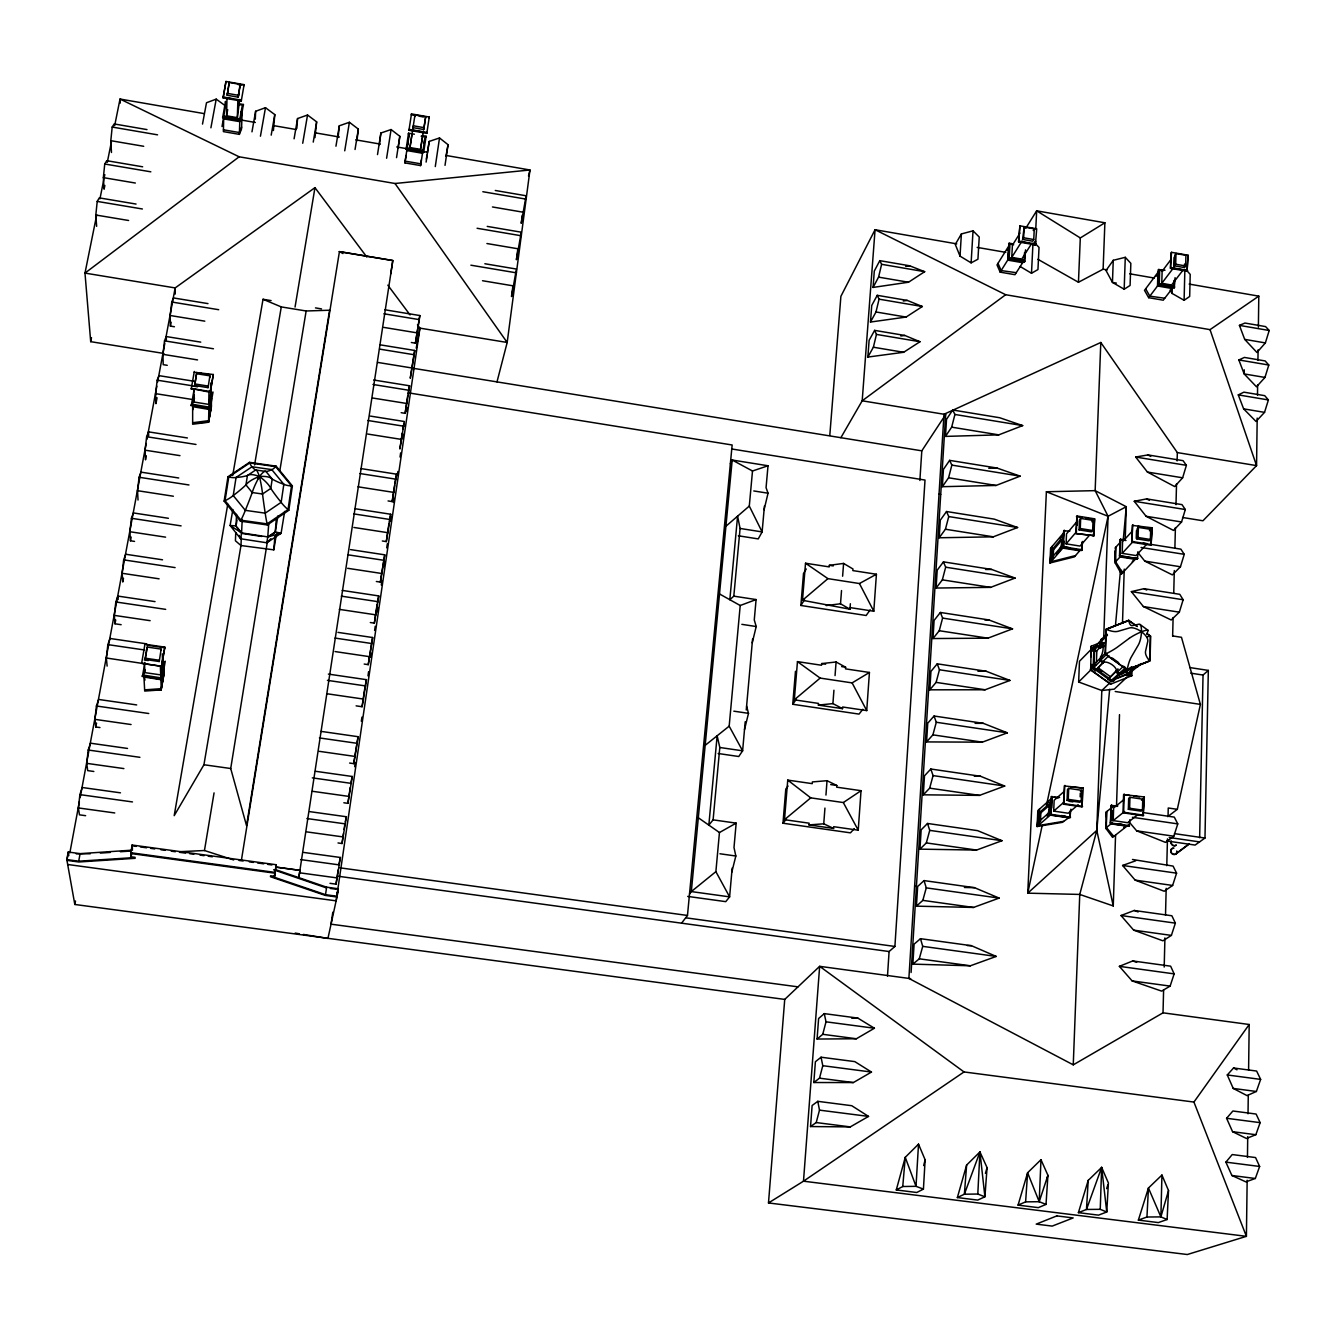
<?xml version="1.0" encoding="UTF-8"?>
<svg xmlns="http://www.w3.org/2000/svg" width="1336" height="1336" viewBox="0 0 1336 1336"><rect width="100%" height="100%" fill="white"/><g stroke="black" fill="none" stroke-linecap="round" stroke-linejoin="round"><path stroke-width="1.5" d="M192.651 405.109L192.651 424.23L208.55 422.209L211.355 407.213L211.506 398.095M210.737 382.981L210.554 394.287L208.767 404.39L193.703 401.986L193.737 388.859M1050.046 806.025A6.897 1.937 -82.3 0 0 1048.025 802.318L1047.908 805.057A4.709 1.319 -82.3 0 1 1049.161 807.161L1049.061 809.482A4.709 1.319 -82.3 0 1 1047.524 814.041L1047.407 816.797A7.582 2.138 -82.3 0 0 1049.879 809.449L1049.912 809.082M194.288 372.26L213.326 374.514L210.286 392.316L191.198 388.475L210.303 391.531L213.326 374.514M209.902 375.834L208.049 387.657L194.689 385.519L196.542 373.696L209.902 375.834L209.869 377.453M196.542 373.696L194.689 385.519M208.049 387.657L208.065 386.054L194.689 383.916M208.9 407.881L208.55 422.209L192.651 422.727L208.717 420.673L211.389 405.676L208.55 422.209M208.767 404.39L208.95 391.281M1247.156 1180.256L1246.405 1236.334L1187.32 1254.521L768.484 1202.951L784.733 999.412L819.653 966.329L910.701 978.653M1247.457 1157.41L1247.724 1136.635M1248.024 1113.807L1248.275 1095.102M1248.592 1070.186L1249.193 1024.495L1163.021 1012.822L1073.259 1064.842L908.881 978.42L944.001 414.26L1100.797 342.484L1177.333 452.587L1177.116 460.92M1257.193 418.084L1256.558 465.613L1202.951 520.773L1182.577 517.483M1257.493 395.339L1257.627 385.019M1257.944 360.202L1258.078 349.882M1258.378 327.136L1258.796 296.141L1189.157 284.084M210.036 408.833L191.215 405.058L210.036 408.833L213.025 392.016M1244.233 369.805L1244.167 373.93L1256.491 386.805L1264.958 377.437L1268.799 365.029L1265.159 360.937L1244.417 357.43L1238.856 359.952L1244.167 373.93L1264.958 377.437M222.678 117.635L222.694 116.716L240.63 119.822L240.597 120.741L222.678 117.635L225.517 101.386L225.5 102.321M244.104 84.636L241.265 101.068L223.095 97.912L225.968 81.479L244.104 84.636L244.071 85.604M1199.644 837.722L1203.035 675.047L1208.328 670.405L1189.808 667.566M1166.929 840.995L1195.119 845.07L1204.972 838.039L1208.328 670.405M226.201 105.11L226.268 102.304L223.747 116.098L223.396 131.613L239.361 134.368L241.549 128.941L242.2 109.936M225.968 81.479L223.095 97.912M239.745 99.432L237.324 117.668L226.569 115.798L227.003 97.945M240.062 86.322L238.092 97.161L227.187 95.273L229.224 82.498L240.113 84.402L240.129 87.475M1187.053 271.241L1188.055 255.209L1171.505 252.32L1170.904 253.139L1170.486 268.369L1187.053 271.241L1188.055 255.209M192.785 409.751L193.069 406.261M229.224 82.498L227.187 95.273M1163.021 1012.822L1163.606 989.943M1164.19 967.064L1164.925 937.939M1165.51 915.127L1166.194 888.34M1166.779 865.678L1167.464 838.891M1168.048 816.229L1168.248 807.996L1177.317 809.315L1200.396 704.389L1181.475 637.305L1172.641 635.936M1172.641 636.203L1173.108 617.549M1173.743 593.05L1174.311 570.572M1174.878 548.261L1175.413 527.586M1175.997 504.674L1176.532 483.832M1184.414 267.567L1185.65 265.964L1185.917 255.293L1175.981 253.556L1174.762 255.176L1174.478 265.847L1184.414 267.567L1184.514 264.027M1167.113 1219.517L1160.884 1216.896L1161.936 1175.062L1148.442 1188.021L1138.372 1220.102L1158.345 1222.59L1167.113 1219.517L1168.516 1190.56L1161.936 1175.062M1170.102 290.029L1172.123 293.452L1184.097 300.299L1184.848 270.406M1170.486 268.369L1171.505 252.32M1172.123 293.452L1172.29 287.424M1173.843 267.417L1174.11 257.264M1163.372 270.707L1159.681 270.072L1144.501 290.346L1148.659 297.694L1163.238 300.199L1174.027 286.188L1174.194 280.376M1165.025 270.239L1158.295 269.972L1157.861 285.036L1174.227 287.875L1174.428 280.343M1174.227 287.875L1175.079 277.671M1174.478 265.847L1175.697 264.227L1175.981 253.556M1157.911 272.444L1157.51 285.988L1172.223 288.543M1142.447 810.134L1142.764 799.178L1129.955 797.308L1128.669 798.343L1128.335 809.299L1141.144 811.169L1142.447 810.134L1129.621 808.263L1128.335 809.299M1150.38 539.477L1150.68 529.373L1138.389 527.403L1137.153 528.772L1136.836 538.859L1149.127 540.83L1150.38 539.477L1138.072 537.506L1136.836 538.859M1157.861 285.036L1158.897 269.187M1143.132 815.728L1144.317 796.974L1143.132 815.728L1122.992 812.806L1123.593 794.569L1144.317 796.974M1151.031 545.272L1152.15 527.803L1132.243 525.382L1131.709 542.199L1151.031 545.272L1152.15 527.803M1158.98 274.748L1158.696 284.434L1148.659 297.694M1159.681 270.072L1159.297 283.649L1174.027 286.188M1147.006 633.681L1150.329 636.103L1149.611 660.852L1127.167 669.92L1105.473 654.072L1106.342 629.289L1128.753 620.388L1137.053 626.434M1161.769 283.315L1173.225 268.219L1183.162 269.939L1171.588 285.019L1161.769 283.315L1162.12 271.258L1171.271 259.084M237.324 117.668L237.891 99.849M238.092 97.161L240.113 84.402M1129.621 808.263L1129.955 797.308M1138.072 537.506L1138.389 527.403M1136.502 558.047L1121.422 574.062L1121.539 570.389M1125.196 539.978L1126.281 506.711L1095.153 490.646L1046.389 491.748L1027.751 893.166L1079.755 894.435L1113.255 905.942L1115.56 835.234M1116.512 806.126L1119.501 714.643M1122.49 623.16L1124.244 569.103M1124.227 794.035L1123.643 812.288L1143.783 815.21M1131.709 542.199L1132.861 524.714M1130.122 670.755L1130.005 674.262L1126.832 675.532L1126.415 674.713L1135.216 666.347L1135.65 667.182L1138.84 665.913M1100.78 642.466L1091.195 646.24L1090.66 670.087L1110.7 684.149L1131.859 675.699L1132.026 669.92M1136.251 538.408L1136.485 530.576M1122.106 556.611L1137.337 559.033L1138.155 552.152M1129.822 819.72L1128.987 826.216L1110.416 823.527L1111.018 805.508L1117.831 805.909M239.361 134.368L239.879 118.887L242.367 105.11L238.342 104.408M241.265 101.068L241.298 100.133L223.112 96.96M1124.177 289.227L1125.279 257.314L1113.255 260.303L1106.024 270.507L1112.454 282.414L1124.177 289.227L1130.089 285.453L1130.841 263.342L1125.279 257.314M1128.118 825.18L1112.571 837.405L1106.108 828.654L1106.993 811.42M1121.422 574.062L1115.293 563.157L1116.144 546.858M1136.468 558.882L1119.501 556.193L1120.069 539.577L1124.628 539.544M1110.416 823.527L1111.635 805.007M1120.67 538.909L1120.052 556.945L1135.283 559.35M1112.32 820.855L1112.654 810.718M1101.649 1167.397L1106.759 1211.986L1100.246 1209.33L1101.649 1167.397L1088.205 1180.406L1078.402 1212.637L1098.509 1215.142L1106.759 1211.986L1108.396 1182.961L1101.649 1167.397L1086.485 1209.464L1078.402 1212.637M1137.738 814.743L1127.651 822.709L1113.205 820.605L1113.623 807.996L1123.543 799.897M1143.198 543.034L1147.207 543.668L1136.051 555.559L1122.173 553.355L1122.574 541.715L1132.193 531.194M243.369 105.427L243.403 104.492L239.428 103.807M1141.361 663.524L1129.955 672.843L1111.635 680.158L1093.967 667.349L1094.718 647.325L1106.358 633.999M1104.321 661.621L1103.169 662.973L1100.079 660.735L1100.881 656.544A7.682 2.255 -81.2 0 0 1103.219 647.392A7.682 2.255 -81.2 0 0 1101.398 642.416L1101.515 638.892M1101.632 643.234L1100.73 643.084L1100.847 639.56M1073.259 1064.842L1079.755 894.435L1096.789 830.407L1101.816 690.528L1109.164 683.498M1103.686 638.508L1108.078 516.28L1095.153 490.646L1100.797 342.484M1146.973 633.715L1150.713 636.186L1149.995 660.902L1127.35 669.937L1105.072 654.022L1105.957 629.273L1128.553 620.405L1137.32 626.517M1093.984 535.653L1094.618 518.819L1077 515.997L1075.714 533.515L1093.984 535.653L1075.714 533.515M1090.877 664.359L1090.66 670.087L1078.653 681.995L1101.816 690.528L1114.291 689.125L1126.949 677.168M1091.161 656.727L1091.195 646.24M1102.935 662.422L1095.32 670.722L1092.247 668.518L1092.38 664.994L1096.338 664.693M1100.73 643.084L1102.3 642.549L1092.915 650.983L1093.032 647.492L1097.023 645.438L1097.457 646.257M1092.247 668.518L1093.182 664.209M1092.915 650.983L1093.833 646.691M1093.8 651.116L1093.282 665.128L1092.38 664.994M1096.405 662.689L1096.856 650.665L1093.7 650.181M1113.255 260.303L1112.454 282.414L1116.362 283.082M1069.885 531.06L1063.707 530.826L1063.005 547.476L1081.692 550.449L1082.611 541.464M1078.653 681.995L1079.471 661.253L1091.462 649.096M1080.156 796.807L1080.306 793.15M1081.175 801.249L1081.592 790.277L1068.7 788.39L1067.497 789.442L1067.063 800.414L1079.956 802.285L1081.175 801.249L1068.266 799.362L1067.063 800.414M1081.96 806.877L1083.262 788.09L1064.291 785.919L1063.54 804.188L1081.96 806.877L1082.277 798.761M1092.648 530.509L1093.032 520.389L1080.674 518.401L1079.505 519.788L1079.087 529.891L1091.462 531.862L1092.648 530.509L1080.273 528.522L1079.087 529.891M1037.905 259.301L1078.453 282.263L1103.118 269.204L1104.889 222.778L1036.669 210.821L1025.714 228.322M1093.382 536.337L1094.618 518.819M1063.54 804.188L1064.892 785.401M1076.298 532.847L1077 515.997M1077.284 525.048L1077.451 521.007L1066.512 533.866L1066.095 543.852L1080.039 546.073L1089.925 534.767M1068.266 799.362L1068.7 788.39M1080.273 528.522L1080.674 518.401M1059.598 797.458L1051.248 796.84L1050.48 814.876L1069.952 817.699L1070.236 810.718M1069.952 817.699L1070.871 809.182M1081.692 550.449L1082.026 542.115M235.754 532.646L235.42 540.779L240.964 545.539L273.813 549.847L276.385 534.183M236.021 526.384L236.539 514.41M1050.948 798.911L1050.263 815.127L1067.898 817.665M1051.833 796.323L1051.065 814.375L1070.553 817.198M1051.382 815.01L1051.415 814.108L1037.103 826.533L1037.822 810.568L1052.117 797.876L1051.682 808.013M1063.423 533.131L1062.771 548.111L1079.705 550.783M1063.005 547.476L1064.274 530.158M1063.873 547.61L1064.157 541.163M1078.219 804.689L1068.216 813.223L1053.687 811.119L1054.154 800.281L1063.974 791.613M1046.021 1204.404L1039.208 1201.699L1040.978 1159.698L1027.601 1172.757L1018.065 1205.122L1038.306 1207.644L1046.021 1204.404L1047.925 1175.329L1040.978 1159.698M1078.453 282.263L1080.306 237.942L1104.889 222.778M255.293 119.188L255.627 111.272L265.48 107.698L274.798 114.595L273.412 130.527M1038.79 825.08L1039.508 809.065M1051.599 561.12L1052.25 546.307M1038.773 813.123L1047.908 805.057L1049.411 805.274L1040.844 812.839L1040.443 821.74L1038.957 821.523M1053.169 558.047L1053.536 549.814L1061.903 540.011A4.509 1.219 -80.6 0 1 1062.838 540.045M241.348 537.54L240.964 545.539L203.94 764.743L174.198 815.661L227.771 504.19M242.217 519.57L241.549 533.381L261.689 536.454M1020.136 266.482L1031.492 273.262L1032.978 243.286M1033.747 239.528L1034.281 228.823L1024.194 227.07L1022.591 239.428L1032.695 241.198L1033.747 239.528L1023.643 237.775L1022.591 239.428M1034.966 245.173L1035.166 241.131M1035.767 229.007L1036.669 210.821L1080.306 237.942M1035.417 244.905L1036.703 228.79L1019.902 225.851L1018.583 241.966L1035.417 244.905L1035.617 241.081M1023.643 237.775L1024.194 227.07M1024.578 252.521L1024.194 260.286L1009.214 257.698L1000.163 272.143L1014.976 274.698L1023.677 261.104M1012.838 243.837L1009.164 243.185L1007.845 259.134L1024.462 262.006L1024.946 252.554M1024.462 262.006L1025.547 249.849M979.939 1151.933L984.916 1196.789L977.802 1194.033L979.939 1151.933L966.629 1165.059L957.361 1197.557L977.718 1200.095L984.916 1196.789L987.07 1167.631L979.939 1151.933L964.375 1194.217L957.361 1197.557M1146.956 1217.013L1148.442 1188.021L1160.884 1216.896L1146.956 1217.013L1138.372 1220.102M1031.609 243.603L1021.739 259.101L1011.753 257.38L1012.404 245.273L1019.986 233.115M1018.583 241.966L1019.902 225.851M1008.814 256.562L1009.331 246.843M1009.214 257.698L1009.949 244.087L1013.673 244.739M918.517 1144.134L916.012 1186.318L923.427 1189.107L925.13 1159.815L918.517 1144.134L905.257 1157.31L896.272 1189.942L916.763 1192.497L923.427 1189.107M971.122 262.858L973.025 230.844L961.386 233.934L955.29 244.421L960.016 256.128L971.122 262.858L977.935 259.217L979.238 237.023L973.025 230.844M1088.205 1180.406L1086.485 1209.464L1100.246 1209.33M960.016 256.128L961.386 233.934M911.085 972.508L945.671 414.527L862.188 400.8L840.878 437.69M912.855 964.124L914.091 944.168L920.487 938.69L971.439 945.688L996.222 956.426L970.37 965.794L912.855 964.124L919.268 958.814L922.725 946.356L920.487 938.69M916.429 906.159L917.648 886.519L924.028 880.591L974.545 887.688L999.128 898.093L973.493 907.445L916.429 906.159L922.825 900.38L926.265 887.872L924.028 880.591M919.953 849.145L921.155 829.84L927.518 823.46L977.601 830.641L1001.983 840.711L976.566 850.063L919.953 849.145L926.332 842.916L929.739 830.374L927.518 823.46M923.31 794.82L924.495 775.815L930.825 769.018L980.507 776.266L1004.705 786.052L979.488 795.388L923.31 794.82L929.672 788.156L933.062 775.598L930.825 769.018M926.583 741.914L927.735 723.21L934.064 716.012L983.346 723.344L1007.361 732.829L982.327 742.165L926.583 741.914L932.912 734.85L936.285 722.258L934.064 716.012M929.806 689.827L930.942 671.407L937.237 663.825L986.118 671.24L1009.966 680.441L985.133 689.76L929.806 689.827L936.102 682.379L939.458 669.77L937.237 663.825M932.979 638.541L934.098 620.405L940.377 612.456L988.874 619.937L1012.538 628.855L987.888 638.174L932.979 638.541L939.258 630.726L942.598 618.084L940.377 612.456M936.085 588.04L937.204 570.188L943.45 561.871L991.579 569.42L1015.076 578.07L990.611 587.372L936.085 588.04L942.348 579.857L945.671 567.199L943.45 561.871M939.191 537.773L940.293 520.188L946.523 511.521L994.268 519.136L1017.598 527.52L993.316 536.822L939.191 537.773L945.437 529.24L948.744 516.564L946.523 511.521M942.364 486.688L943.433 469.387L949.629 460.369L996.99 468.034L1020.153 476.15L996.072 485.452L942.364 486.688L948.577 477.787L951.85 465.112L949.629 460.369M945.47 436.404L946.523 419.354L952.702 410.002L999.679 417.734L1022.675 425.599L998.777 434.868L945.47 436.404L951.666 427.153L954.923 414.461L952.702 410.002M887.488 976.132L889.091 951.533L894.903 946.456L925.013 480.058L732.379 449.08M919.869 480.476L921.807 450.833L945.671 414.527M1025.614 1201.866L1027.601 1172.757L1039.208 1201.699L1025.614 1201.866L1018.065 1205.122M858.23 830.19L861.035 790.695L836.67 787.171L836.787 785.468L827.034 780.692L812.371 781.927L812.238 783.647L787.739 780.107L784.499 819.669L809.132 823.193L808.998 824.913L833.58 828.42L833.714 826.7L858.23 830.19L843.317 802.552L810.735 797.859L787.739 780.107M866.73 710.585L869.435 672.459L845.504 668.868L845.621 667.215L836.085 661.988L821.64 663.591L821.506 665.245L797.458 661.621L794.319 699.813L818.517 703.421L818.384 705.091L842.532 708.664L842.649 706.995L866.73 710.585L852.117 682.896L820.137 678.087L797.458 661.621M850.08 607.596L873.794 611.237L876.416 574.246L852.836 570.589L852.969 568.986L843.6 563.425L829.339 565.312L829.222 566.898L805.524 563.224L802.485 600.281L849.963 609.216L850.364 603.738M296.842 128.39L297.561 118.553L307.531 115.013L316.649 121.86L314.962 137.641M267.417 541.514L230.71 768.517L246.542 825.681L329.591 310.219L306.144 310.987L281.278 306.913L263.025 299.281L232.714 475.499M268.736 523.645L267.718 537.373L275.233 532.396L276.335 518.602M867.866 357.063L869.118 340.329L874.629 330.376L904.806 335.453L919.986 341.732L903.637 352.286L867.866 357.063L873.377 347.226L876.449 334.417L874.629 330.376M870.487 322.043L871.723 305.51L877.234 295.323L907.227 300.416L922.341 306.512L906.075 317.066L870.487 322.043L875.998 311.973L879.055 299.164L877.234 295.323M873.076 287.424L874.295 271.058L879.789 260.654L909.632 265.781L924.662 271.692L908.497 282.23L873.076 287.424L878.57 277.136L881.61 264.311L879.789 260.654M810.534 1126.549L812.121 1105.507L817.782 1101.332L851.75 1105.707L868.534 1116.412L850.28 1126.899L810.534 1126.549L816.212 1122.557L819.502 1110.132L817.782 1101.332M813.824 1082.527L815.394 1061.736L821.055 1057.21L854.806 1061.619L871.49 1072.057L853.353 1082.561L813.824 1082.527L819.502 1078.169L822.792 1065.694L821.055 1057.21M817.081 1039.041L818.617 1018.516L824.279 1013.623L857.812 1018.082L874.412 1028.236L856.376 1038.757L817.081 1039.041L822.742 1034.314L826.015 1021.823L824.279 1013.623M833.58 828.42L823.744 823.811L824.947 808.08M825.949 795.07L827.034 780.692M842.532 708.664L832.912 703.604L833.931 690.228M835.05 675.598L836.085 661.988M849.963 609.216L840.511 603.788L841.53 590.545M842.615 576.217L843.6 563.425M966.629 1165.059L964.375 1194.217L977.802 1194.033M829.79 435.436L840.895 296.325L875.063 229.725L956.76 243.87M273.813 549.847L274.899 536.471M854.288 828.604L850.464 832.846L782.98 823.226L785.785 789.058L788.073 786.069M862.839 709.282L859.031 714.109L792.749 704.272L795.471 671.29M870.204 609.817L866.145 615.495L800.882 605.475L803.504 573.445L806.259 569.002M1062.421 542.75L1062.404 543.084A7.281 1.971 -80.6 0 1 1059.982 550.616L1060.099 548.061A4.509 1.219 -80.6 0 0 1061.586 543.401L1063.172 538.942M902.752 1186.518L905.257 1157.31L916.012 1186.318L902.752 1186.518L896.272 1189.942M163.76 661.387L160.838 677.836L161.222 688.675L144.639 689.86L161.105 689.894L164.094 672.392L161.105 689.894L144.706 691.063L143.937 677.035L160.904 679.69M732.178 868.016L729.606 896.873L725.749 901.65L687.706 896.406M713.107 819.853L719.803 747.492L717.148 735.769L708.832 825.114L713.107 819.853L736.169 823.126L733.998 847.542L735.835 856.009L731.811 872.124M745.204 721.774L742.616 750.815L738.758 756.51L718.15 753.504M746.256 709.984L752.569 639.076M733.815 596.157L740.077 528.455L737.589 516.164L729.823 599.714L733.815 596.157L756.092 599.563L754.272 619.937L756.209 626.534L752.235 642.9M764.426 506.027L762.121 531.912L758.247 538.909L738.34 535.786M730.375 463.742L732.195 460.018L768.016 465.763L766.062 487.657L768.033 493.201L764.108 509.701M689.51 894.001L691.313 891.58L729.606 896.873L715.879 871.657L719.453 832.528L736.169 823.126M719.803 747.492L742.616 750.815L729.172 726.166L740.211 605.509L756.092 599.563M740.077 528.455L762.121 531.912L749.296 506.077L752.502 471.007L768.016 465.763M1113.255 905.942L1096.789 830.407L1109.648 689.309M1115.51 624.997L1120.42 571.04M1123.259 539.911L1126.281 506.711L1108.078 516.28L1046.389 491.748M144.405 676.767L144.956 680.141M681.56 923.176L687.472 915.461L732.145 444.988L409.417 393.018M96.643 226.352L95.825 215.012L97.211 201.402L99.281 197.878L136.055 204.057M104.859 185.453L104.108 189.194L103.356 177.621L104.742 164.011L106.763 160.687L142.651 166.8M111.472 152.488L110.804 140.681L112.191 127.054L114.178 123.947L146.977 129.592M338.108 137.524L339.311 125.801L349.397 122.277L358.332 129.108L356.962 140.781M411.338 342.5L415.412 343.168L419.838 315.546L384.918 309.785M414.728 350.466L410.302 378.055L414.728 350.466L380.192 344.838M85.638 815.678L79.459 814.843L78.423 807.946L79.876 794.619L82.231 787.505L120.457 792.832M93.821 771.473L87.692 770.621L86.74 763.357L88.193 750.014L90.497 743.2L127.521 748.444M401.151 412.69L405.125 413.325L409.551 385.787L373.629 379.992M99.95 727.552L95.808 726.968L94.939 719.369L96.409 705.992L98.647 699.463L136.673 704.924M107.13 666.096L106.362 658.013L107.849 644.62L110.003 638.474L146.676 643.852M402.219 433.148L399.898 448.98L404.307 421.508L370.406 416.097M121.158 624.697L114.996 623.795L114.311 615.378L115.814 601.968L117.902 596.09L155.043 601.617M123.48 578.237L122.778 582.028L122.16 573.294L123.663 559.867L125.701 554.256L162.524 559.801M134.535 541.397L130.444 540.779L129.893 531.728L131.412 518.284L133.4 512.94L168.403 518.284M388.058 500.933L392.183 501.584L396.592 474.18L360.77 468.552M138.025 500.048L137.541 490.696L139.078 477.253L140.998 472.142L178.723 477.987M146.259 455.776L145.507 459.834L145.09 450.182L146.626 436.722L148.513 431.862L187.391 437.957M157.063 397.727L155.945 403.689L155.627 393.652L157.18 380.175L158.984 375.65L194.021 381.244M382.33 540.98L386.304 541.598L390.713 514.243L354.658 508.665M167.25 365.312L163.209 364.661L162.959 354.341L164.512 340.847L166.282 336.555L200.751 342.133M174.415 326.752L170.39 326.101L170.19 315.513L171.759 302.019L173.463 297.945L207.982 303.606M370.306 622.526L374.347 623.127L378.739 595.923L342.2 590.412M376.351 581.494L380.359 582.095L384.751 554.824L350.483 549.597M364.194 664.059L368.252 664.66L372.627 637.522L337.958 632.379M274.865 873.176L130.794 853.52L132.097 845.02L276.151 864.726L275.55 869.652L326.635 887.171L338.225 888.757L337.123 896.256L325.516 894.686L274.364 877.268L274.949 872.391L130.728 852.719L131.178 857.779L78.707 861.202L66.8 859.582L68.219 852.017L80.093 853.637L132.531 850.13M349.631 763.056L353.739 763.641L358.081 736.704L320.907 731.36M356.111 705.859L362.089 706.727L366.448 679.673L328.372 674.095M338.008 842.949L342.016 843.517L346.358 816.747L309.985 811.67M343.836 802.769L347.911 803.337L352.253 776.483L315.43 771.273M329.992 883.33L336.054 884.165L340.379 857.478L303.773 852.451M408.883 136.84L409.3 134.118L404.908 162.892L420.606 165.597L421.341 159.986M379.357 144.655L380.894 133.016L391.081 129.542L399.831 136.305L398.145 147.912M512.757 287.173L511.521 296.542L516.414 269.054L484.868 263.743M517.867 248.613L516.397 259.735L521.29 232.197L487.239 226.402M522.309 215.113L521.224 223.346L526.117 195.774L495.289 190.48M258.215 478.722L258.533 476.368L259.434 476.484A22.211 8.133 -15 0 1 272.193 479.073A164.077 61.823 -16.5 0 0 283.833 484.3A28.039 10.254 -15.5 0 0 291.515 485.92L292.384 485.953L288.81 510.285L267.3 524.948L240.447 521.174L224.131 501.134L227.972 476.752L249.515 462.34L276.135 466.164L292.384 485.953M336.054 884.165L338.142 869.953M342.016 843.517L343.486 833.48M344.087 829.456L344.955 823.444M347.911 803.337L350.232 787.472M353.739 763.641L358.081 736.704M362.089 706.727L364.912 687.455M368.252 664.66L372.627 637.522M374.347 623.127L377.103 604.323M380.359 582.095L384.751 554.824M386.304 541.598L388.993 523.261M392.183 501.584L394.537 485.486M405.125 413.325L407.714 395.706M415.412 343.168L419.838 315.546M332.798 912.187L331.044 924.178L797.993 986.853M354.675 766.664L355.276 762.539M361.321 721.256L361.939 717.131M367.984 675.832L368.586 671.707M370.707 657.262L371.308 653.137M374.631 630.425L375.232 626.3M377.353 611.838L377.954 607.713M381.294 585.001L381.896 580.876M384 566.431L384.618 562.306M386.722 547.843L387.34 543.719M390.663 521.007L391.264 516.882M393.385 502.436L393.986 498.311M397.31 475.599L397.911 471.474M400.032 457.012L400.633 452.887M402.754 438.442L403.355 434.317M406.695 411.605L407.296 407.48M336.939 895.254L336.121 900.848L67.685 864.492M338.058 889.492L336.973 896.99L325.366 895.421L270.456 876.733L270.573 875.765L274.481 876.299L276.151 864.726M445.022 165.347L448.044 144.689L439.511 137.959L429.207 141.416L427.269 152.939M325.516 894.686L326.635 887.171M435.285 166.566L439.511 137.959M411.822 135.337L409.968 147.561L420.523 149.381L422.36 137.174M414.962 114.979L413.024 127.638L423.729 129.508L425.666 116.85L414.962 114.979L414.678 116.833M423.729 129.508L425.666 116.85M423.662 152.421L423.813 151.519L406.211 148.48L406.077 149.381L423.662 152.421L426.101 136.255L422.209 135.587M426.802 133.366L429.274 117.017L411.471 113.911L408.966 130.26L426.802 133.366L426.952 132.448L409.1 129.341L408.966 130.26M426.351 159.118L426.969 155.009M426.117 162.09L429.207 141.416M408.399 134.118L408.532 133.199L414.394 134.218M411.471 113.911L411.321 114.829L415.279 115.531M407.68 144.756L408.282 140.798M396.541 157.631L399.831 136.305M406.077 149.381L408.532 133.199M404.908 162.892L406.044 155.544M409.968 147.561L412.907 128.406M413.024 127.638L413.325 125.784L424.03 127.655M274.364 877.268L275.55 869.652M386.605 158.232L391.081 129.542M390.747 273.863L392.801 260.537L339.294 251.585M377.504 154.575L380.894 133.016M299.949 870.354L275.867 867.097L299.949 870.354L298.73 878.119L392.801 260.537L339.428 251.652L241.399 860.284M355.042 149.498L358.332 129.108M420.523 149.381L423.479 131.195M335.954 146.208L339.311 125.801M232.848 509.567L230.126 525.482L241.582 532.897L267.751 536.905L275.266 531.912L277.871 516.013M239.077 535.385L240.647 538.775L241.582 532.897L236.054 525.9L230.126 525.482L240.647 538.775L266.833 542.783L281.094 533.281L284.668 511.438M344.738 150.818L349.397 122.277M420.606 165.597L423.061 149.448M424.03 143.52L424.664 139.579M425.95 137.157L426.101 136.255M429.106 117.952L429.274 117.017M279.775 470.99L306.144 310.987M180.611 851.65L204.458 850.514L214.061 792.883M295.056 307.046L314.962 187.658L366.832 257.063M254.575 464.945L281.278 306.913M313.242 142.1L316.649 121.86M236.054 525.9L237.056 519.938M302.721 143.253L307.531 115.013M294.087 138.794L297.561 118.553M271.191 135.153L274.798 114.595M161.556 665.662L164.846 647.142L144.939 644.219L141.616 663.391L161.572 666.297L106.362 658.013M161.572 666.297L164.846 647.142M144.422 662.606L144.956 672.626L160.687 674.897L162.641 663.942L162.307 653.855M160.854 678.454L162.474 669.319M163.126 665.679L163.777 662.021L164.144 673.611L161.105 689.894M209.919 402.203L211.606 391.949L208.917 407.096L192.651 404.34L194.355 394.871M161.99 673.544L162.725 669.436M209.552 405.643L208.884 409.417L192.651 406.662M210.22 401.869L210.904 398.078M162.023 679.473L142.334 675.999L162.023 679.473L165.263 661.203M131.763 852.936L131.078 856.777L135.053 857.311L135.136 858.313L78.824 861.987L66.934 860.367L68.353 852.819M260.436 136.205L265.48 107.698M251.97 131.846L255.627 111.272M159.218 661.52L161.155 649.112L147.194 647.058L145.19 658.197L145.257 659.483L159.218 661.52L159.168 660.235L145.19 658.197M191.198 389.277L194.288 371.458M240.497 117.735L239.779 121.659L223.68 118.887M241.215 113.794L241.916 109.869M240.597 120.741L243.403 104.492M145.257 659.483L147.194 647.058M142.368 676.617L144.923 662.405M191.215 405.843L194.254 389.026M144.822 669.687L143.837 675.181L160.838 677.836M193.703 401.986L194.438 397.944M445.957 156.178L448.044 144.689M226.569 115.798L227.688 109.669M238.526 96.309L239.177 92.768M78.707 861.202L80.093 853.637M222.01 126.502L223.88 116.299M416.231 348.162L419.921 328.138L417.467 324.832M408.081 393.719L409.551 385.787M69.839 852.886L79.375 801.717M80.143 797.625L146.158 443.485M146.91 439.394L156.83 386.171M157.598 382.079L164.846 343.185M165.614 339.094L175.15 287.925L314.962 187.658M95.808 726.968L96.543 723.026M114.996 623.795L115.714 619.971M130.444 540.779L131.145 537.039M170.39 326.101L171.108 322.226M210.904 127.805L216.215 99.131L225.751 106.078M402.871 429.24L403.94 423.428M202.504 124.081L206.495 102.738L216.215 99.131M394.838 483.465L396.592 474.18M389.344 521.457L390.713 514.243M784.733 999.412L74.816 904.472L75.501 900.982M377.437 602.653L378.739 595.923M163.86 353.455L90.698 341.665L91.499 337.607M365.296 685.502L366.448 679.673M96.71 214.929L84.986 273.095L90.698 341.665M99.933 198.88L104.809 174.632M107.281 162.374L111.389 141.95M114.679 125.601L120.023 99.048L204.074 113.593M350.817 783.514L352.253 776.483M345.306 821.774L346.358 816.747M339.027 863.858L340.379 857.478M1042.08 825.949L1027.751 893.166L1096.789 830.407M1046.422 805.575L1108.078 516.28M338.225 888.757L337.223 893.4L419.921 328.138L507.179 342.467L529.975 169.989L445.94 155.444M337.123 896.256L327.938 938.423L303.372 934.432M528.505 176.068L529.975 169.989L395.022 183.5L239.144 156.796L120.023 99.048L120.223 103.139M744.503 729.623L748.494 713.34L746.607 706.059M520.405 235.821L521.29 232.197M923.66 1165.577L925.13 1159.815M496.992 381.896L507.179 342.467L395.022 183.5M985.417 1173.359L987.07 1167.631M1160.884 1216.896L1168.516 1190.56M1046.789 1179.12L1047.925 1175.329L1039.208 1201.699M1182.644 477.804L1186.385 465.329L1183.061 460.67L1147.958 454.925L1135.667 457.029L1147.44 472.059L1174.645 486.555L1182.644 477.804L1147.44 472.059M1181.558 521.975L1185.316 509.534L1181.993 504.624L1146.639 498.896L1134.247 501.284L1146.104 516.28L1173.509 530.425L1181.558 521.975L1146.104 516.28M1137.587 552.135L1144.768 561.103L1172.373 574.897L1180.456 566.765L1184.247 554.323L1180.89 549.163L1151.231 544.437M1179.337 612.172L1183.145 599.747L1179.772 594.32L1143.933 588.692L1131.358 591.631L1143.399 606.561L1171.204 619.987L1179.337 612.172L1143.399 606.561M1265.376 342.918L1269.2 330.493L1265.576 326.585L1244.952 323.045L1239.424 325.383L1244.701 339.377L1256.942 352.487L1265.376 342.918L1244.701 339.377M1106.659 1188.639L1107.828 1184.865M1264.541 412.356L1268.398 399.948L1264.741 395.673L1243.899 392.166L1238.288 394.888L1243.632 408.866L1256.024 421.475L1264.541 412.356L1243.632 408.866M1129.17 821.991L1136.652 830.825L1165.46 842.381L1173.826 836.202L1177.767 823.878L1174.294 817.114L1143.399 812.622M1135.75 860.751L1122.591 865.461L1135.166 880.123L1164.207 891.246L1172.624 885.451L1176.582 873.159L1173.091 866.095L1132.477 859.465M1171.388 935.4L1175.363 923.143L1171.872 915.761L1134.247 910.484L1121.004 915.527L1133.663 930.14L1162.921 940.811L1171.388 935.4L1133.663 930.14M1170.136 986.102L1174.144 973.877L1170.637 966.178L1132.728 960.951L1119.368 966.345L1132.126 980.908L1161.619 991.112L1170.136 986.102L1132.126 980.908M1256.374 1091.479L1260.633 1079.388L1256.625 1071.054L1233.545 1067.982L1227.283 1074.962L1233.228 1088.422L1247.022 1095.603L1256.374 1091.479L1233.228 1088.422M1255.857 1134.715L1260.132 1122.658L1256.107 1114.04L1232.878 1111.001L1226.582 1118.282L1232.577 1131.692L1246.455 1138.472L1255.857 1134.715L1232.577 1131.692M1255.322 1178.486L1259.631 1166.462L1255.573 1157.56L1232.226 1154.554L1225.88 1162.136L1231.892 1175.496L1245.87 1181.876L1255.322 1178.486L1231.892 1175.496M241.616 127.137L239.428 132.548L223.446 129.792M1146.756 633.865L1148.092 630.826A11.723 1.904 -26.4 0 0 1141.545 631.778A11.723 1.904 -26.4 0 0 1129.271 638.357M240.447 521.174L240.931 520.205A28.223 5.077 -60.6 0 0 245.323 510.352A171.108 32.131 -60.2 0 0 252.22 492.55L245.958 484.885L247.41 475.532L255.677 469.988L265.931 471.458A162.491 29.275 -61.5 0 0 271.776 469.604A27.772 4.926 -61 0 0 275.684 466.648L276.135 466.164M288.81 510.285L288.025 509.617A28.256 9.669 32.2 0 1 281.161 502.336A167.351 59.652 31.5 0 1 270.791 488.425L272.193 479.073L265.931 471.458A22.011 3.941 -60.8 0 0 259.434 476.501L257.831 479.457A21.927 3.908 -60.8 0 0 252.22 492.55M1009.164 243.185L1007.711 260.119L1022.641 262.708M1009.448 244.905L997.007 264.912L1000.163 272.143M1011.753 257.38L1022.04 241.031M1033.229 230.493L1034.281 228.823M800.882 605.475L804.539 599.714M1114.358 679.055L1113.973 680.675L1110.784 681.945L1108.195 679.022L1095.787 670.037L1095.32 670.722M1118.032 668.935L1108.529 678.938L1111.585 681.16L1114.775 679.89M1117.664 669.47L1115.694 672.041L1118.783 674.296L1122.674 672.359A7.882 1.219 -26 0 1 1132.744 667.198M1103.169 662.973L1103.653 662.289L1095.787 670.037M792.749 704.272L796.189 699.363M768.484 1202.951L803.487 1181.191L1246.405 1236.334L1193.933 1102.066L1249.193 1024.495M1049.161 807.161L1050.68 805.207M782.98 823.226L786.42 818.918M1064.542 531.795L1050.597 548.261L1049.946 562.99L1074.361 556.878L1080.857 549.463M1051.549 550.248L1060.45 539.777L1060.567 537.239A6.63 1.804 -80.6 0 1 1062.537 539.911M1051.182 558.465L1060.099 548.061L1061.535 548.294M1056.759 553.872L1059.147 551.083M1066.095 543.852L1076.465 531.795M1063.907 546.775L1049.946 562.99L1051.699 546.958L1051.048 561.755L1075.497 555.576M1091.846 521.758L1093.032 520.389M1114.959 548.161L1120.553 541.999M1119.501 556.193L1137.955 558.381M1122.173 553.355L1133.195 541.431M1122.607 572.81L1115.627 561.738L1121.255 555.642L1119.518 555.359M1149.428 530.726L1150.68 529.373M1104.922 636.804L1107.344 634.35M1101.432 641.297L1107.477 635.184M1100.38 645.438L1103.202 642.566M1103.636 642.95L1098.493 648.144L1103.987 646.039M1096.054 651.467L1104.571 642.9M270.941 538.659L266.833 542.783L267.751 536.905L281.094 533.281L275.266 531.912M1094.084 664.343L1099.712 658.748M1100.847 657.663L1105.674 652.853M1100.079 660.735L1106.809 654.072L1105.072 654.022M1093.967 667.349L1101.014 660.368M1102.868 661.604L1108.93 655.625M1107.711 679.723L1116.846 670.689M1117.347 672.108L1123.509 666.18L1125.647 667.716L1111.635 680.158M1113.973 680.675L1113.539 679.84L1122.257 671.524L1122.674 672.359L1119.468 673.628L1116.161 671.34M1121.655 672.76L1125.363 669.219M1127.801 669.503L1126.916 672.041L1125.363 672.626L1131.508 666.781M1126.832 675.532L1130.841 673.478L1128.352 675.832L1131.859 675.699M1136.669 666.781L1139.174 664.393M1038.389 822.007L1047.524 814.041L1049.027 814.259A4.709 1.319 -82.3 0 0 1049.411 813.774M1053.687 811.119L1064.341 801.85M1083.262 788.09L1070.42 786.82M1080.373 791.33L1081.592 790.277M725.932 526.234L749.296 506.077M802.485 600.281L827.936 578.638L859.432 583.531L876.416 574.246M794.319 699.813L820.137 678.087M784.499 819.669L810.735 797.859M1105.857 816.48L1105.774 812.422L1112.788 806.677L1110.984 806.41M715.879 871.657L691.313 891.58L732.195 460.018L752.502 471.007M1113.205 820.605L1124.561 811.486M1113.807 836.436L1106.442 827.535L1112.253 822.876L1110.433 822.609M1141.462 800.214L1142.764 799.178M705.157 745.354L729.172 726.166M1063.022 542.282L1061.586 543.401L1063.038 543.635M1167.714 816.647L1177.317 809.315M239.144 156.796L84.986 273.095L175.15 287.925L175.233 294.054M1176.064 853.904L1189.29 843.968M1175.93 853.737L1189.157 843.818M1129.187 638.374L1118.098 646.607A18.854 3.056 -26.3 0 1 1105.473 654.072M1005.674 294.722L862.188 400.8L875.063 229.725L1005.674 294.722L1210.032 329.641L1258.796 296.141M1184.097 300.299L1189.675 296.475L1190.209 274.381L1186.218 269.905M964.024 1071.94L803.487 1181.191L819.653 966.329L964.024 1071.94L1193.933 1102.066M252.22 492.55L262.524 494.003L270.791 488.425A22.244 7.565 32.6 0 0 259.434 476.484A22.044 2.639 76.8 0 0 255.677 469.971A165.18 19.689 77.3 0 1 252.036 466.765A27.956 3.307 77 0 1 249.765 462.924L249.515 462.34M843.317 802.552L861.035 790.695M852.117 682.896L869.435 672.459M1031.492 273.262L1037.955 269.555L1039.024 247.41L1034.264 242.517M224.131 501.134L225.049 500.699A28.474 10.404 -14.6 0 0 233.232 495.539A172.561 64.846 -13.5 0 0 245.958 484.885A22.161 8.099 -15.1 0 1 259.434 476.484A22.011 2.622 76.9 0 1 262.524 494.019M1049.061 809.482L1050.53 808.798M1116.996 675.515L1126.181 671.841L1127.651 674.747M1118.015 675.565L1123.526 673.361M1113.539 679.84L1126.415 674.713M1126.966 669.87L1149.611 660.852A18.888 8.634 33.1 0 1 1145.637 650.849L1147.791 641.247A11.723 5.411 33.5 0 0 1141.495 631.761A11.59 3.557 -81 0 0 1138.973 624.179L1132.611 625.565A18.504 5.611 -80.8 0 1 1128.753 620.388M1138.155 666.564L1134.949 667.833L1134.531 666.998L1137.27 665.929M1093.032 647.492L1096.221 646.24M1099.294 645.522L1104.788 643.367M1128.953 620.472L1106.342 629.323A18.771 8.634 33.9 0 0 1118.616 631.143L1129.538 627.937A11.723 5.411 33.5 0 1 1141.495 631.761A11.59 3.557 -81 0 1 1138.339 644.971L1131.625 656.477A18.687 5.728 -81.3 0 0 1127.167 669.92M1099.528 648.244L1105.022 646.156M277.07 534.133L281.094 533.281M1063.573 821.339L1038.222 825.581L1038.94 809.566L1037.103 826.533L1062.404 822.341L1069.986 816.797M905.708 266.365L909.632 265.781M903.286 300.984L907.227 300.416M900.848 335.987L904.806 335.453M826.182 605.559L840.511 603.788M818.384 705.091L832.912 703.604M808.998 824.913L823.744 823.811M90.28 853.754L76.269 853.888M100.317 853.086L110.37 852.418M120.407 851.733L130.46 851.065M988.757 468.251L996.99 468.034M985.534 569.503L991.579 569.42M851.616 1018.149L857.812 1018.082M984.816 619.971L988.874 619.937M977.952 671.256L986.118 671.24M975.096 723.327L983.346 723.344M974.278 776.216L980.507 776.266M964.392 887.471L974.545 887.688M967.347 945.587L971.439 945.688M816.212 1122.557L850.28 1126.899M1225.88 1162.136L1259.631 1166.462M819.502 1110.132L868.534 1116.412M822.792 1065.694L871.49 1072.057M1226.582 1118.282L1260.132 1122.658M819.502 1078.169L853.353 1082.561M1227.283 1074.962L1260.633 1079.388M826.015 1021.823L874.412 1028.236M822.742 1034.314L856.376 1038.757M330.343 888.44L336.138 889.225M1119.368 966.345L1174.144 973.877M300.617 859.582L339.461 864.926M922.725 946.356L996.222 956.426M339.862 867.815L687.472 915.461M685.685 917.799L894.903 946.456M132.164 845.838L136.272 846.389M140.397 846.957L146.559 847.792M150.667 848.36L154.776 848.928M160.938 849.763L165.063 850.331M171.225 851.166L175.333 851.733M179.441 852.301L185.62 853.136M189.729 853.704L193.837 854.272M199.999 855.107L204.107 855.675M208.216 856.226L212.34 856.793M239.06 860.451L243.169 861.019M249.331 861.854L253.439 862.421M257.564 862.972L263.726 863.824M267.835 864.392L271.943 864.943M338.058 876.232L889.091 951.533M300.667 872.942L337.373 877.952M919.268 958.814L970.37 965.794M922.825 900.38L973.493 907.445M306.879 818.534L345.473 823.911M79.876 794.619L132.481 801.934M306.896 831.91L343.385 836.971M78.423 807.946L114.746 812.956M1016.262 272.678L1001.165 270.573L997.992 263.342M1164.742 298.245L1149.828 296.158L1145.653 288.81M312.323 777.869L351.418 783.397M203.94 764.743L230.71 768.517M88.193 750.014L139.913 757.312M312.373 791.279L349.314 796.473M86.74 763.357L123.881 768.584M719.937 853.771L735.835 856.009M914.626 886.169L916.412 886.419M926.265 887.872L999.128 898.093M1121.004 915.527L1175.363 923.143M929.739 830.374L1001.983 840.711M1122.591 865.461L1176.582 873.159M94.939 719.369L131.078 724.529M319.387 751.35L355.192 756.46M926.332 842.916L976.566 850.063M1135.166 880.123L1172.624 885.451M1061.235 815.528L1065.159 816.096M1118.199 823.744L1122.173 824.312M1039.341 812.622L1040.844 812.839M1111.034 823.026L1129.621 825.715L1128.72 825.581M1111.001 823.878L1126.849 826.166M1174.478 833.631L1204.972 838.039M830.691 784.583L836.787 785.468M1136.652 830.825L1173.826 836.202M1169.234 837.505L1199.561 841.897M96.409 705.992L148.747 713.507M319.404 737.923L357.296 743.35M107.849 644.62L144.739 650.014M1125.597 794.853L1129.605 795.438M1133.629 796.039L1139.641 796.907M327.42 680.358L365.697 685.952M144.288 659.967L148.279 660.552M933.062 775.598L1004.705 786.052M1111.018 805.508L1117.213 806.41M1051.248 796.84L1052.15 796.974M1054.221 797.275L1058.329 797.876M1069.217 801.333L1072.891 801.867M327.42 693.818L363.609 699.095M1064.141 803.671L1082.577 806.36M1132.427 817.298L1177.767 823.878M929.672 788.156L979.488 795.388M1128.085 826.082L1128.987 826.216M932.912 734.85L982.327 742.165M114.311 615.378L150.133 620.672M335.052 651.567L369.821 656.711M733.815 711.169L748.494 713.34M146.96 645.171L164.862 647.793M122.16 573.294L159.101 578.822M339.311 609.366L375.95 614.861M936.285 722.258L1007.361 732.829M115.814 601.968L165.681 609.366M335.019 638.074L371.926 643.551M1115.226 691.497L1200.396 704.389M939.458 669.77L1009.966 680.441M821.64 663.591L825.631 664.192M841.63 666.614L845.621 667.215M123.663 559.867L175.099 567.6M936.102 682.379L985.133 689.76M341.331 596.157L378.055 601.684M939.258 630.726L987.888 638.174M1101.783 656.677L1100.881 656.544L1100.747 660.084L1103.853 662.322A7.899 3.524 33.4 0 1 1112.203 664.81A7.899 3.524 33.4 0 1 1116.362 671.39M1100.213 657.195L1101.114 657.345M1190.743 673.16L1203.035 675.047M131.412 518.284L181.095 525.883M347.644 554.774L384.117 560.335M741.847 624.346L756.209 626.534M129.893 531.728L165.581 537.155M347.644 568.301L382.012 573.528M139.078 477.253L188.96 484.968M353.856 513.909L390.112 519.52M137.541 490.696L173.379 496.224M353.856 527.453L387.991 532.713M942.598 618.084L1012.538 628.855M146.626 436.722L195.991 444.454M1131.358 591.631L1183.145 599.747M360.019 473.562L396.024 479.19M945.671 567.199L1015.076 578.07M145.09 450.182L179.976 455.643M357.981 486.805L393.903 492.416M942.348 579.857L990.611 587.372M829.339 565.312L833.28 565.913M149.532 676.684L153.306 677.285M1065.794 547.075L1069.568 547.676M1063.573 546.825L1082.277 549.781M945.437 529.24L993.316 536.822M1144.768 561.103L1180.456 566.765M1052.1 549.597L1053.536 549.814M939.024 494.153L940.711 494.42M1138.038 526.317L1141.879 526.935M1147.657 527.854L1151.515 528.471M1076.415 516.681L1082.277 517.616M1086.201 518.251L1092.063 519.186M157.18 380.175L192.968 385.887M193.737 386.171L197.544 386.789M1120.069 539.577L1125.997 540.529M1132.327 541.531L1151.665 544.604M1063.707 530.826L1064.575 530.976M367.717 420.473L403.789 426.217M948.744 516.564L1017.598 527.52M1141.044 547.459L1184.247 554.323M155.627 393.652L191.349 399.33M753.771 490.947L768.033 493.201M1061.903 540.011L1060.45 539.777A4.509 1.219 -80.6 0 1 1061.686 541.247L1063.122 541.481M367.684 434.05L401.668 439.444M1122.708 555.96L1137.337 559.033M951.85 465.112L1020.153 476.15M164.512 340.847L213.443 348.763M1134.247 501.284L1185.316 509.534M372.961 384.467L409.05 390.296M948.577 477.787L996.072 485.452M162.959 354.341L197.544 359.918M372.928 398.061L406.946 403.522M196.192 372.56L201.903 373.479M205.711 374.097L209.518 374.698M171.759 302.019L218.703 309.701M379.558 349.113L414.26 354.758M170.19 315.513L204.809 321.158M377.52 362.39L412.156 368.018M412.523 368.185L921.807 450.833M295.173 933.096L299.281 933.764M383.866 313.776L419.404 319.638M263.025 299.281L271.108 300.6M315.48 307.898L321.525 308.9M954.923 414.461L1022.675 425.599M1177.333 452.587L1256.558 465.613L1210.032 329.641M383.799 327.404L417.3 332.898M1135.667 457.029L1186.385 465.329M951.666 427.153L998.777 434.868M873.377 347.226L903.637 352.286M97.211 201.402L142.384 208.984M470.89 265.196L516.481 272.845M1238.288 394.888L1268.398 399.948M876.449 334.417L919.986 341.732M95.825 215.012L128.607 220.49M482.53 280.727L514.176 286.021M104.742 164.011L150.834 171.826M477.086 228.272L521.374 235.787M1238.856 359.952L1268.799 365.029M879.055 299.164L922.341 306.512M103.356 177.621L135.353 183.032M486.939 243.536L519.069 248.964M875.998 311.973L906.075 317.066M194.689 405.459L198.747 406.144M202.805 406.845L206.88 407.53M112.191 127.054L157.548 134.836M482.847 191.716L526.217 199.164M1239.424 325.383L1269.2 330.493M881.61 264.311L924.662 271.692M110.804 140.681L143.703 146.292M492.45 206.963L523.912 212.34M878.57 277.136L908.497 282.23M1175.697 264.227L1185.65 265.964M421.157 136.188L425.115 136.873L422.61 153.289L406.795 150.55M1019.117 241.148L1035.951 244.071M1171.087 267.551L1187.671 270.44M1021.522 241.849L1029.588 243.252M1158.295 269.972L1162.387 270.674M223.747 116.098L239.879 118.887M407.196 147.862L423.044 150.601M229.775 118.069L233.8 118.77M240.964 119.973L255.31 122.461M273.763 125.651L296.308 129.559M314.745 132.748L339.344 137.007M355.743 139.846L380.342 144.104M396.742 146.943L406.996 148.713M409.05 149.098L420.923 151.168M423.395 151.552L427.487 152.254M977.184 247.394L1005.774 252.354M1103.118 269.204L1107.21 269.905M1129.755 273.813L1154.321 278.055M1008.346 258.316L1024.979 261.188M1158.446 284.251L1174.828 287.09M405.192 161.138L420.89 163.844M238.025 84.552L242.05 85.253M419.237 116.215L423.178 116.917M227.237 93.353L238.142 95.257M228.807 98.263L232.447 98.897M412.624 130.26L423.328 132.114M227.972 476.752L228.773 476.969A28.407 9.602 32.9 0 0 236.054 477.47A170.34 58.233 34 0 0 247.41 475.532A22.228 7.565 32.5 0 1 259.434 476.501M204.458 850.514L233.65 859.95M273.613 869.786L326.485 887.922M1132.728 960.951L1136.652 962.337M1134.247 910.484L1138.138 911.937M1143.933 588.692L1146.756 590.078M1146.639 498.896L1149.428 500.365M339.428 251.652L342.985 253.556M1233.545 1067.982L1236.986 1069.835M1147.958 454.925L1150.73 456.411M719.503 593.952L740.211 605.509M805.524 563.224L827.936 578.638M698.294 817.749L719.453 832.528M1112.17 657.963L1118.649 662.656M1097.774 667.516L1110.183 676.5M1098.526 669.419L1101.615 671.674M1093.048 667.716L1096.104 669.937M1090.31 669.369L1110.7 684.149M1140.076 624.513L1147.908 630.225M237.14 527.787L240.447 531.978M387.824 285.169L410.052 314.912M859.432 583.531L873.794 611.237M1121.572 672.175L1121.989 673.01M267.3 524.948L267.083 523.879A28.173 3.39 76.7 0 1 265.213 513.158A169.438 21.359 76.5 0 1 262.524 494.003M66.8 859.582L74.816 904.472M68.219 852.017L68.837 855.591M132.097 845.02L132.448 849.111M117.902 596.09L118.169 599.513M1115.042 550.098L1115.627 561.738M1105.774 812.422L1106.442 827.535M148.513 431.862L148.663 435.77M160.403 666.931L160.687 674.897M161.155 649.112L161.205 650.398M1115.042 551.902L1115.293 563.157M1105.991 822.558L1106.108 828.654M166.282 336.555L166.349 340.029M1133.98 666.814A7.882 1.219 -26 0 1 1135.65 667.182M1124.879 826.166A7.348 2.288 -82.4 0 1 1124.327 827.151M1124.027 827.518A7.348 2.288 -82.4 0 1 1123.743 827.786M1133.095 560.552A7.064 2.104 -80.4 0 1 1132.26 561.805M1155.723 276.519A7.131 3.423 -0.1 0 1 1157.46 275.266M1006.977 250.35A7.114 3.507 1.7 0 1 1007.778 249.698M241.115 111.523A7.365 3.707 12.7 0 1 241.282 112.374M1150.329 636.103A18.771 3.006 -26.5 0 1 1147.056 636.637M1177.049 851.784A3.39 3.006 49 0 1 1173.793 854.522A3.39 3.006 49 0 1 1170.703 850.865A3.39 3.006 49 0 1 1173.96 848.126M1176.765 850.965A3.173 2.822 49 0 1 1174.578 854.322A3.173 2.822 49 0 1 1170.987 851.683A3.173 2.822 49 0 1 1173.175 848.31M1176.281 845.237A3.373 3.006 48.7 0 1 1171.188 841.012M1176.131 845.07A3.173 2.806 48.7 0 1 1171.238 841.463M291.515 485.92L288.025 509.617L267.083 523.879L240.931 520.205L225.049 500.699L228.773 476.969L249.765 462.924L275.684 466.648L291.515 485.92M283.833 484.3L281.161 502.336L265.213 513.158L245.323 510.352L233.232 495.539L236.054 477.47L252.036 466.765L271.776 469.604L283.833 484.3M1056.843 1215.894L1036.218 1224.127L1052.2 1226.097L1073.175 1217.931L1056.843 1215.894"/></g></svg>
